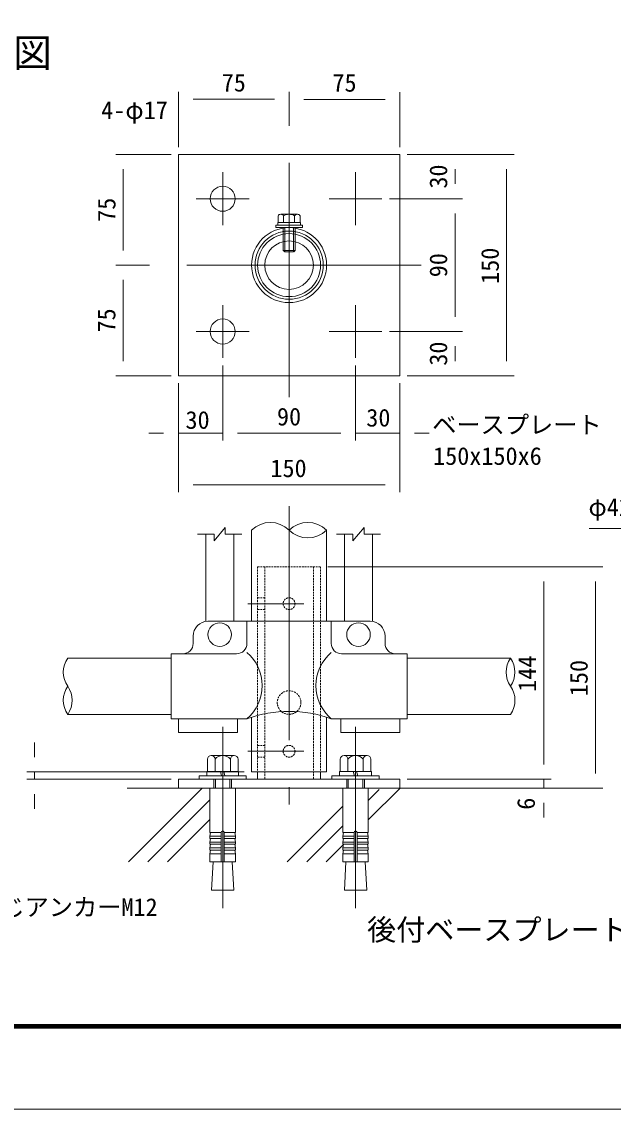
# Model space of a CAD drawing. Units: millimetres, scale not verified, with parts at other scales. Extents: x -4200 to 4200, y -2970 to 2970.
# Drawn here: x -2316 to -713, y -2970 to -22 of the extents above; entities that cross this region are included whole.
import ezdxf
from ezdxf.enums import TextEntityAlignment as Align

# ---------------------------------------------------------------- set-up
doc = ezdxf.new("R2010")
doc.units = ezdxf.units.MM
doc.header["$LTSCALE"] = 20
doc.linetypes.add('USER1', pattern=[50.8, 31.75, -6.35, 6.35, -6.35])
doc.linetypes.add('USER2', pattern=[0.375, 0.25, -0.125])
for name, color, linetype, lineweight in [('0-0_D-BMK', 2, 'USER1', 13), ('0-1_D-STR1', 1, 'Continuous', 18), ('0-2_D-STR-DIM', 7, 'Continuous', 9), ('0-5_D-STR3', 3, 'Continuous', 13), ('0-7_D-STR-TXT', 7, 'Continuous', 9), ('0-8_D-TTL', 7, 'Continuous', 9), ('0-9_D-BGD', 7, 'Continuous', 9), ('0-D_D-DCR-HCH', 7, 'Continuous', 9)]:
    doc.layers.add(name, color=color, linetype=linetype, lineweight=lineweight)
doc.layers.add('0-4_D-TTL-TXT', color=7, linetype='Continuous')
doc.styles.add('ＭＳ ゴシック', font='')
doc.styles.get('ＭＳ ゴシック').set_extended_font_data('MS Gothic')

msp = doc.modelspace()

# ---------------------------------------------------------------- linework, layer by layer
at = {"layer": '0-0_D-BMK'}
for p, q in [((-1591.15, -1039.42), (-1591.15, -323.65)), ((-1771.15, -573.2), (-1771.15, -429.87)), ((-1411.15, -573.2), (-1411.15, -429.87)), ((-1699.49, -501.53), (-1842.82, -501.53)), ((-1339.49, -501.53), (-1482.82, -501.53)), ((-1233.27, -681.53), (-1949.04, -681.53)), ((-1771.15, -933.2), (-1771.15, -789.87)), ((-1411.15, -933.2), (-1411.15, -789.87)), ((-1699.49, -861.53), (-1842.82, -861.53)), ((-1339.49, -861.53), (-1482.82, -861.53)), ((-1591.15, -1334.57), (-1591.15, -2143.4)), ((-1551.57, -1599.4), (-1703.34, -1599.4)), ((-1771.15, -1933), (-1771.15, -2425.01)), ((-1411.15, -1933), (-1411.15, -2425.01)), ((-1551.57, -1999.4), (-1703.34, -1999.4))]:
    msp.add_line(p, q, dxfattribs=at)
at = {"layer": '0-1_D-STR1'}
for p, q in [((-1692.75, -1647.2), (-1692.75, -1400.03)), ((-1489.55, -1647.2), (-1489.55, -1400.03)), ((-1911.15, -1747), (-2191.15, -1747)), ((-1271.15, -1747), (-991.15, -1747)), ((-1911.15, -1899.4), (-2191.15, -1899.4)), ((-1692.75, -2055.4), (-1692.75, -1907)), ((-1489.55, -2055.4), (-1489.55, -1907)), ((-1271.15, -1899.4), (-991.15, -1899.4)), ((-1692.75, -2055.4), (-1489.55, -2055.4))]:
    msp.add_line(p, q, dxfattribs=at)
for radius in [101.6, 92.4]:
    msp.add_circle((-1591.15, -681.53), radius, dxfattribs=at)
at = {"layer": '0-2_D-STR-DIM'}
for p, q in [((-1891.15, -361.53), (-1891.15, -211.97)), ((-1851.15, -231.97), (-1631.15, -231.97)), ((-1591.15, -303.65), (-1591.15, -211.97)), ((-1591.15, -303.65), (-1591.15, -212.38)), ((-1551.15, -232.38), (-1331.15, -232.38)), ((-1291.15, -361.53), (-1291.15, -212.38)), ((-1911.15, -381.53), (-2060.51, -381.53)), ((-1271.15, -381.53), (-981.59, -381.53)), ((-1271.15, -381.53), (-1121.59, -381.53)), ((-2040.51, -641.53), (-2040.51, -421.53)), ((-1141.59, -461.53), (-1141.59, -421.53)), ((-1001.59, -421.53), (-1001.59, -941.53)), ((-1319.49, -501.53), (-1121.59, -501.53)), ((-1319.49, -501.53), (-1121.59, -501.53)), ((-1141.59, -821.53), (-1141.59, -541.53)), ((-1969.04, -681.53), (-2060.72, -681.53)), ((-1969.04, -681.53), (-2060.51, -681.53)), ((-2040.72, -721.53), (-2040.72, -941.53)), ((-1319.49, -861.53), (-1121.59, -861.53)), ((-1319.49, -861.53), (-1121.59, -861.53)), ((-1141.59, -901.53), (-1141.59, -941.53)), ((-1771.15, -953.2), (-1771.15, -1157.34)), ((-1771.15, -953.2), (-1771.15, -1157.34)), ((-1411.17, -953.2), (-1411.17, -1157.34)), ((-1411.15, -953.2), (-1411.15, -1157.34)), ((-1911.15, -981.53), (-2060.72, -981.53)), ((-1891.15, -1001.53), (-1891.15, -1297.34)), ((-1891.15, -1001.53), (-1891.15, -1157.34)), ((-1291.15, -1001.53), (-1291.15, -1297.34)), ((-1291.15, -1001.53), (-1291.15, -1157.34)), ((-1271.15, -981.53), (-981.59, -981.53)), ((-1271.15, -981.53), (-1121.59, -981.53)), ((-1931.15, -1137.34), (-1971.15, -1137.34)), ((-1771.15, -1137.34), (-1891.15, -1137.34)), ((-1451.15, -1137.34), (-1731.15, -1137.34)), ((-1731.15, -1137.34), (-1691.15, -1137.34)), ((-1451.17, -1137.34), (-1491.17, -1137.34)), ((-1411.17, -1137.34), (-1291.15, -1137.34)), ((-1251.15, -1137.34), (-1211.15, -1137.34)), ((-1851.15, -1277.34), (-1331.15, -1277.34)), ((-1839.15, -1411.2), (-1794.15, -1411.2)), ((-1794.15, -1429.2), (-1764.15, -1393.2)), ((-1794.15, -1429.2), (-1794.15, -1411.2)), ((-1764.15, -1411.2), (-1764.15, -1393.2)), ((-1764.15, -1411.2), (-1719.15, -1411.2)), ((-1463.15, -1411.2), (-1418.15, -1411.2)), ((-1418.15, -1429.2), (-1388.15, -1393.2)), ((-1418.15, -1429.2), (-1418.15, -1411.2)), ((-1388.15, -1411.2), (-1388.15, -1393.2)), ((-1388.15, -1411.2), (-1343.15, -1411.2)), ((-1485.75, -1499.4), (-880.87, -1499.4)), ((-1485.75, -1499.4), (-740.87, -1499.4)), ((-900.87, -1539.4), (-900.87, -2035.4)), ((-760.87, -1539.4), (-760.87, -2059.4)), ((-2281.43, -2015.4), (-2281.43, -1975.4)), ((-900.87, -2035.4), (-900.87, -1995.4)), ((-1712.75, -2055.4), (-2301.43, -2055.4)), ((-2281.43, -2075.4), (-2281.43, -2055.4)), ((-1911.15, -2075.4), (-2301.43, -2075.4)), ((-1271.15, -2075.4), (-880.87, -2075.4)), ((-1271.15, -2075.4), (-880.87, -2075.4)), ((-900.87, -2075.4), (-900.87, -2099.4)), ((-2281.43, -2115.4), (-2281.43, -2155.4)), ((-1271.15, -2099.4), (-880.87, -2099.4)), ((-1271.15, -2099.4), (-740.87, -2099.4)), ((-900.87, -2139.4), (-900.87, -2179.4))]:
    msp.add_line(p, q, dxfattribs=at)
for centre, radius, start, end in [((-1641.95, -1451.16), 72.07, 45.18146, 134.81854), ((-1540.35, -1451.16), 72.07, 45.18146, 134.81854), ((-1540.35, -1348.91), 72.07, 225.18146, 314.81854), ((-2136.67, -1785.1), 66.48, 145.03504, 214.96496), ((-936.67, -1785.1), 66.48, 145.03504, 214.96496), ((-1045.64, -1785.1), 66.48, 325.03504, 34.96496), ((-2136.67, -1861.3), 66.48, 145.03422, 214.96578), ((-2245.64, -1861.3), 66.48, 325.03504, 34.96496), ((-1045.63, -1861.3), 66.48, 325.03422, 34.96578)]:
    msp.add_arc(centre, radius, start, end, dxfattribs=at)
at = {"layer": '0-5_D-STR3'}
for p, q in [((-1621.15, -547.85), (-1621.15, -565.53)), ((-1613.67, -543.53), (-1568.64, -543.53)), ((-1606.19, -547.85), (-1606.19, -565.53)), ((-1576.12, -547.85), (-1576.12, -565.53)), ((-1561.15, -547.85), (-1561.15, -565.53)), ((-1627.15, -573.53), (-1555.15, -573.53)), ((-1627.15, -579.93), (-1627.15, -573.53)), ((-1621.15, -565.53), (-1561.15, -565.53)), ((-1607.15, -579.93), (-1607.15, -641.53)), ((-1603.15, -579.93), (-1603.15, -645.53)), ((-1579.15, -579.93), (-1579.15, -645.53)), ((-1575.15, -579.93), (-1575.15, -641.53)), ((-1607.15, -641.53), (-1603.15, -645.53)), ((-1607.15, -641.53), (-1575.15, -641.53)), ((-1603.15, -645.53), (-1579.15, -645.53)), ((-1817.15, -1411.2), (-1817.15, -1647.65)), ((-1741.15, -1411.2), (-1741.15, -1647.2)), ((-1441.15, -1411.2), (-1441.15, -1647.2)), ((-1365.15, -1411.2), (-1365.15, -1647.65)), ((-1811.15, -1647.2), (-1371.15, -1647.2)), ((-1705.35, -1647.2), (-1705.35, -1707.2)), ((-1476.95, -1647.2), (-1476.95, -1707.2)), ((-1851.15, -1687.2), (-1851.15, -1707.2)), ((-1331.15, -1687.2), (-1331.15, -1707.2)), ((-1911.15, -1735.2), (-1911.15, -1911.2)), ((-1733.35, -1735.2), (-1911.15, -1735.2)), ((-1271.15, -1735.2), (-1448.95, -1735.2)), ((-1271.15, -1735.2), (-1271.15, -1911.2)), ((-1705.35, -1911.2), (-1911.15, -1911.2)), ((-1891.15, -1911.2), (-1891.15, -1948.4)), ((-1731.15, -1911.2), (-1731.15, -1948.4)), ((-1271.15, -1911.2), (-1476.95, -1911.2)), ((-1451.15, -1911.2), (-1451.15, -1948.4)), ((-1291.15, -1911.2), (-1291.15, -1948.4)), ((-1731.15, -1948.4), (-1891.15, -1948.4)), ((-1291.15, -1948.4), (-1451.15, -1948.4)), ((-1676.55, -2055.4), (-1676.55, -2075.4)), ((-1505.75, -2055.4), (-1505.75, -2075.4)), ((-1805.75, -2099.4), (-1736.55, -2099.4)), ((-1445.75, -2099.4), (-1376.55, -2099.4))]:
    msp.add_line(p, q, dxfattribs=at)
at = {"layer": '0-5_D-STR3', "linetype": 'USER2'}
for p, q in [((-1575.15, -641.53), (-1579.15, -645.53)), ((-1676.55, -1499.4), (-1676.55, -2055.4)), ((-1676.55, -1499.4), (-1505.75, -1499.4)), ((-1656.95, -1499.4), (-1656.95, -2075.4)), ((-1525.35, -1499.4), (-1525.35, -2075.4)), ((-1505.75, -1499.4), (-1505.75, -2055.4)), ((-1676.55, -1583.4), (-1656.95, -1583.4)), ((-1676.55, -1615.4), (-1656.95, -1615.4)), ((-1676.55, -1983.4), (-1656.95, -1983.4)), ((-1676.55, -2015.4), (-1656.95, -2015.4))]:
    msp.add_line(p, q, dxfattribs=at)
at = {"layer": '0-5_D-STR3', "lineweight": 18}
for p, q in [((-1812.72, -2021), (-1812.72, -2054.2)), ((-1739.98, -2011), (-1802.33, -2011)), ((-1795.15, -2011), (-1747.15, -2011)), ((-1791.94, -2054.2), (-1791.94, -2021)), ((-1750.37, -2054.2), (-1750.37, -2021)), ((-1729.58, -2054.2), (-1729.58, -2021)), ((-1452.72, -2021), (-1452.72, -2054.2)), ((-1379.98, -2011), (-1442.33, -2011)), ((-1435.15, -2011), (-1387.15, -2011)), ((-1431.94, -2054.2), (-1431.94, -2021)), ((-1390.37, -2054.2), (-1390.37, -2021)), ((-1369.58, -2054.2), (-1369.58, -2021)), ((-1728.15, -2054.2), (-1814.15, -2054.2)), ((-1814.15, -2054.2), (-1814.15, -2066.2)), ((-1812.72, -2054.2), (-1729.58, -2054.2)), ((-1777.15, -2054.2), (-1773.94, -2066.2)), ((-1765.15, -2066.2), (-1768.37, -2054.2)), ((-1728.15, -2066.2), (-1728.15, -2054.2)), ((-1368.15, -2054.2), (-1454.15, -2054.2)), ((-1454.15, -2054.2), (-1454.15, -2066.2)), ((-1452.72, -2054.2), (-1369.58, -2054.2)), ((-1417.15, -2054.2), (-1413.94, -2066.2)), ((-1405.15, -2066.2), (-1408.37, -2054.2)), ((-1368.15, -2066.2), (-1368.15, -2054.2)), ((-1835.15, -2066.2), (-1835.15, -2075.4)), ((-1707.15, -2066.2), (-1835.15, -2066.2)), ((-1835.15, -2075.4), (-1707.15, -2075.4)), ((-1814.15, -2066.2), (-1728.15, -2066.2)), ((-1795.14, -2075.4), (-1795.14, -2099.4)), ((-1790.82, -2099.4), (-1790.82, -2075.4)), ((-1751.46, -2099.4), (-1751.46, -2075.4)), ((-1747.14, -2099.4), (-1747.14, -2075.4)), ((-1707.15, -2075.4), (-1707.15, -2066.2)), ((-1475.15, -2066.2), (-1475.15, -2075.4)), ((-1347.15, -2066.2), (-1475.15, -2066.2)), ((-1475.15, -2075.4), (-1347.15, -2075.4)), ((-1454.15, -2066.2), (-1368.15, -2066.2)), ((-1435.14, -2075.4), (-1435.14, -2099.4)), ((-1430.82, -2099.4), (-1430.82, -2075.4)), ((-1391.46, -2099.4), (-1391.46, -2075.4)), ((-1387.14, -2099.4), (-1387.14, -2075.4)), ((-1347.15, -2075.4), (-1347.15, -2066.2)), ((-1805.75, -2099.4), (-1805.75, -2219.55)), ((-1736.55, -2099.4), (-1736.55, -2219.55)), ((-1445.75, -2099.4), (-1445.75, -2219.55)), ((-1376.55, -2099.4), (-1376.55, -2219.55)), ((-1775.15, -2219.55), (-1805.75, -2219.55)), ((-1805.75, -2229.55), (-1804.02, -2219.7)), ((-1805.75, -2229.55), (-1775.15, -2229.55)), ((-1805.75, -2229.55), (-1805.75, -2235.55)), ((-1805.75, -2235.55), (-1775.15, -2235.55)), ((-1805.75, -2245.55), (-1804.02, -2235.7)), ((-1775.15, -2219.55), (-1775.15, -2299.4)), ((-1767.15, -2219.55), (-1736.55, -2219.55)), ((-1767.15, -2219.55), (-1767.15, -2299.4)), ((-1736.55, -2229.55), (-1767.15, -2229.55)), ((-1736.55, -2235.55), (-1767.15, -2235.55)), ((-1736.55, -2229.55), (-1738.29, -2219.7)), ((-1736.55, -2245.55), (-1738.29, -2235.7)), ((-1736.55, -2229.55), (-1736.55, -2235.55)), ((-1415.15, -2219.55), (-1445.75, -2219.55)), ((-1445.75, -2229.55), (-1444.02, -2219.7)), ((-1445.75, -2229.55), (-1415.15, -2229.55)), ((-1445.75, -2229.55), (-1445.75, -2235.55)), ((-1445.75, -2235.55), (-1415.15, -2235.55)), ((-1445.75, -2245.55), (-1444.02, -2235.7)), ((-1415.15, -2219.55), (-1415.15, -2299.4)), ((-1407.15, -2219.55), (-1376.55, -2219.55)), ((-1407.15, -2219.55), (-1407.15, -2299.4)), ((-1376.55, -2229.55), (-1407.15, -2229.55)), ((-1376.55, -2235.55), (-1407.15, -2235.55)), ((-1376.55, -2229.55), (-1378.29, -2219.7)), ((-1376.55, -2245.55), (-1378.29, -2235.7)), ((-1376.55, -2229.55), (-1376.55, -2235.55)), ((-1805.75, -2245.55), (-1775.15, -2245.55)), ((-1805.75, -2245.55), (-1805.75, -2251.55)), ((-1805.75, -2251.55), (-1775.15, -2251.55)), ((-1805.75, -2261.55), (-1804.02, -2251.7)), ((-1805.75, -2261.55), (-1775.15, -2261.55)), ((-1805.75, -2261.55), (-1805.75, -2267.55)), ((-1805.75, -2277.4), (-1804.02, -2267.55)), ((-1805.75, -2267.55), (-1775.15, -2267.55)), ((-1736.55, -2245.55), (-1767.15, -2245.55)), ((-1736.55, -2251.55), (-1767.15, -2251.55)), ((-1736.55, -2261.55), (-1767.15, -2261.55)), ((-1736.55, -2267.55), (-1767.15, -2267.55)), ((-1736.55, -2261.55), (-1738.29, -2251.7)), ((-1736.55, -2277.4), (-1738.29, -2267.55)), ((-1736.55, -2245.55), (-1736.55, -2251.55)), ((-1736.55, -2261.55), (-1736.55, -2267.55)), ((-1445.75, -2245.55), (-1415.15, -2245.55)), ((-1445.75, -2245.55), (-1445.75, -2251.55)), ((-1445.75, -2251.55), (-1415.15, -2251.55)), ((-1445.75, -2261.55), (-1444.02, -2251.7)), ((-1445.75, -2261.55), (-1415.15, -2261.55)), ((-1445.75, -2261.55), (-1445.75, -2267.55)), ((-1445.75, -2277.4), (-1444.02, -2267.55)), ((-1445.75, -2267.55), (-1415.15, -2267.55)), ((-1376.55, -2245.55), (-1407.15, -2245.55)), ((-1376.55, -2251.55), (-1407.15, -2251.55)), ((-1376.55, -2261.55), (-1407.15, -2261.55)), ((-1376.55, -2267.55), (-1407.15, -2267.55)), ((-1376.55, -2261.55), (-1378.29, -2251.7)), ((-1376.55, -2277.4), (-1378.29, -2267.55)), ((-1376.55, -2245.55), (-1376.55, -2251.55)), ((-1376.55, -2261.55), (-1376.55, -2267.55)), ((-1805.75, -2277.4), (-1775.15, -2277.4)), ((-1805.75, -2277.4), (-1805.75, -2299.4)), ((-1805.75, -2299.4), (-1736.55, -2299.4)), ((-1797.13, -2299.4), (-1801.47, -2375.8)), ((-1736.55, -2277.4), (-1767.15, -2277.4)), ((-1745.17, -2299.4), (-1740.84, -2375.8)), ((-1736.55, -2277.4), (-1736.55, -2299.4)), ((-1445.75, -2277.4), (-1415.15, -2277.4)), ((-1445.75, -2277.4), (-1445.75, -2299.4)), ((-1445.75, -2299.4), (-1376.55, -2299.4)), ((-1437.13, -2299.4), (-1441.47, -2375.8)), ((-1376.55, -2277.4), (-1407.15, -2277.4)), ((-1385.17, -2299.4), (-1380.84, -2375.8)), ((-1376.55, -2277.4), (-1376.55, -2299.4)), ((-1740.84, -2375.8), (-1801.47, -2375.8)), ((-1380.84, -2375.8), (-1441.47, -2375.8))]:
    msp.add_line(p, q, dxfattribs=at)
at = {"layer": '0-5_D-STR3'}
for points in [[(-1891.15, -981.53), (-1291.15, -981.53), (-1291.15, -381.53), (-1891.15, -381.53)], [(-1621.95, -565.53), (-1621.95, -573.53), (-1560.35, -573.53), (-1560.35, -565.53)], [(-1891.15, -2099.4), (-1291.15, -2099.4), (-1291.15, -2075.4), (-1891.15, -2075.4)]]:
    msp.add_lwpolyline(points, close=True, dxfattribs=at)
msp.add_lwpolyline([(-1627.15, -579.93), (-1555.15, -579.93), (-1555.15, -573.53)], dxfattribs=at)
for centre, radius in [((-1771.15, -501.53), 34), ((-1591.15, -681.53), 85.4), ((-1591.15, -681.53), 65.8), ((-1771.15, -861.53), 34), ((-1779.15, -1683.2), 32), ((-1403.15, -1683.2), 32)]:
    msp.add_circle(centre, radius, dxfattribs=at)
at = {"layer": '0-5_D-STR3', "linetype": 'USER2'}
for centre, radius in [((-1591.15, -1599.4), 16), ((-1591.15, -1867.4), 32), ((-1591.15, -1999.4), 16)]:
    msp.add_circle(centre, radius, dxfattribs=at)
at = {"layer": '0-5_D-STR3'}
for centre, radius, start, end in [((-1613.67, -552.17), 8.64, 30, 150), ((-1591.15, -571.85), 28.32, 57.93138, 122.06862), ((-1568.64, -552.17), 8.64, 30, 150), ((-1811.15, -1687.2), 40, 90, 180), ((-1371.15, -1687.2), 40, 0, 90), ((-1879.15, -1707.2), 28, 270, 0), ((-1733.35, -1707.2), 28, 270, 0), ((-1448.95, -1707.2), 28, 180, 270), ((-1303.15, -1707.2), 28, 180, 270), ((-1781.86, -1821.44), 117.94, 310.4464, 49.5536), ((-1400.44, -1821.44), 117.94, 130.4464, 229.5536), ((-1591.15, -2233.14), 341.6, 70.46947, 109.53053)]:
    msp.add_arc(centre, radius, start, end, dxfattribs=at)
at = {"layer": '0-5_D-STR3', "lineweight": 18}
for centre, radius, start, end in [((-1802.33, -2021.4), 10.4, 2.20423, 177.79577), ((-1771.15, -2037.6), 26.6, 38.61324, 141.38676), ((-1739.98, -2021.4), 10.4, 2.20423, 177.79577), ((-1442.33, -2021.4), 10.4, 2.20423, 177.79577), ((-1411.15, -2037.6), 26.6, 38.61324, 141.38676), ((-1379.98, -2021.4), 10.4, 2.20423, 177.79577), ((-1771.15, -2219.55), 4, 0, 180), ((-1411.15, -2219.55), 4, 0, 180)]:
    msp.add_arc(centre, radius, start, end, dxfattribs=at)
at = {"layer": '0-7_D-STR-TXT'}
msp.add_lwpolyline([(-777.62, -1395.79), (-400.91, -1395.79), (-332.74, -1497.73)], dxfattribs=at)
at = {"layer": '0-8_D-TTL', "color": 2, "lineweight": 18}
msp.add_lwpolyline([(-4200, 2970), (4200, 2970), (4200, -2970), (-4200, -2970)], close=True, dxfattribs=at)
at = {"layer": '0-8_D-TTL'}
for points in [[(-3930, 2750), (3930, 2750), (3930, -2750), (-3930, -2750)], [(-3927.5, 2747.5), (3927.5, 2747.5), (3927.5, -2747.5), (-3927.5, -2747.5)], [(-3925, 2745), (3925, 2745), (3925, -2745), (-3925, -2745)], [(-3922.5, 2742.5), (3922.5, 2742.5), (3922.5, -2742.5), (-3922.5, -2742.5)], [(-3920, 2740), (3920, 2740), (3920, -2740), (-3920, -2740)]]:
    msp.add_lwpolyline(points, close=True, dxfattribs=at)
at = {"layer": '0-9_D-BGD'}
msp.add_line((-1019.71, -2099.4), (-2029.63, -2099.4), dxfattribs=at)
at = {"layer": '0-D_D-DCR-HCH'}
for p, q in [((-2026.77, -2299.4), (-1826.77, -2099.4)), ((-1376.58, -2185.61), (-1290.37, -2099.4)), ((-1376.58, -2132.58), (-1347.48, -2103.48)), ((-1973.73, -2299.4), (-1805.79, -2131.46)), ((-1596.43, -2299.4), (-1445.78, -2148.74)), ((-1920.7, -2299.4), (-1805.79, -2184.49)), ((-1543.4, -2299.4), (-1445.78, -2201.78)), ((-1490.37, -2299.4), (-1442.52, -2251.55))]:
    msp.add_line(p, q, dxfattribs=at)

# ---------------------------------------------------------------- texts
at = {"layer": '0-2_D-STR-DIM', "style": 'ＭＳ ゴシック'}
for s, p in [('75', (-1773.75, -225.22)), ('75', (-1473.75, -225.63)), ('30', (-1871.94, -1139.68)), ('90', (-1624.03, -1130.6)), ('30', (-1382.02, -1133.55)), ('150', (-1641.8, -1270.6))]:
    msp.add_text(s, height=48.09, dxfattribs=at).set_placement(p, align=Align.BOTTOM_LEFT)
for s, p in [('30', (-1148.34, -474.16)), ('75', (-2047.26, -564.13)), ('150', (-1008.34, -732.18)), ('90', (-1148.34, -714.41)), ('75', (-2047.46, -864.13)), ('30', (-1148.34, -954.16)), ('144', (-907.62, -1838.17)), ('150', (-767.62, -1850.05)), ('6', (-910.66, -2158.01))]:
    msp.add_text(s, height=48.09, rotation=90, dxfattribs=at).set_placement(p, align=Align.BOTTOM_LEFT)
at = {"layer": '0-4_D-TTL-TXT', "style": 'ＭＳ ゴシック'}
for s, height, p in [('正\u3000面\u3000図', 76.98, (-2758.87, -167.52)), ('後付ベースプレート詳細図', 57.77, (-1379.93, -2529.52))]:
    msp.add_text(s, height=height, dxfattribs=at).set_placement(p, align=Align.BOTTOM_LEFT)
at = {"layer": '0-7_D-STR-TXT', "style": 'ＭＳ ゴシック'}
for s, p in [('4-φ17', (-2100.36, -299.76)), ('ベースプレート', (-1203.34, -1152.58)), ('150x150x6 ', (-1200.88, -1237.47)), ('φ42.7x4.9', (-779.95, -1375.97)), ('他穿孔めねじアンカーM12', (-2701.5, -2460.4))]:
    msp.add_text(s, height=48.09, dxfattribs=at).set_placement(p, align=Align.BOTTOM_LEFT)

doc.saveas('drawing.dxf')
